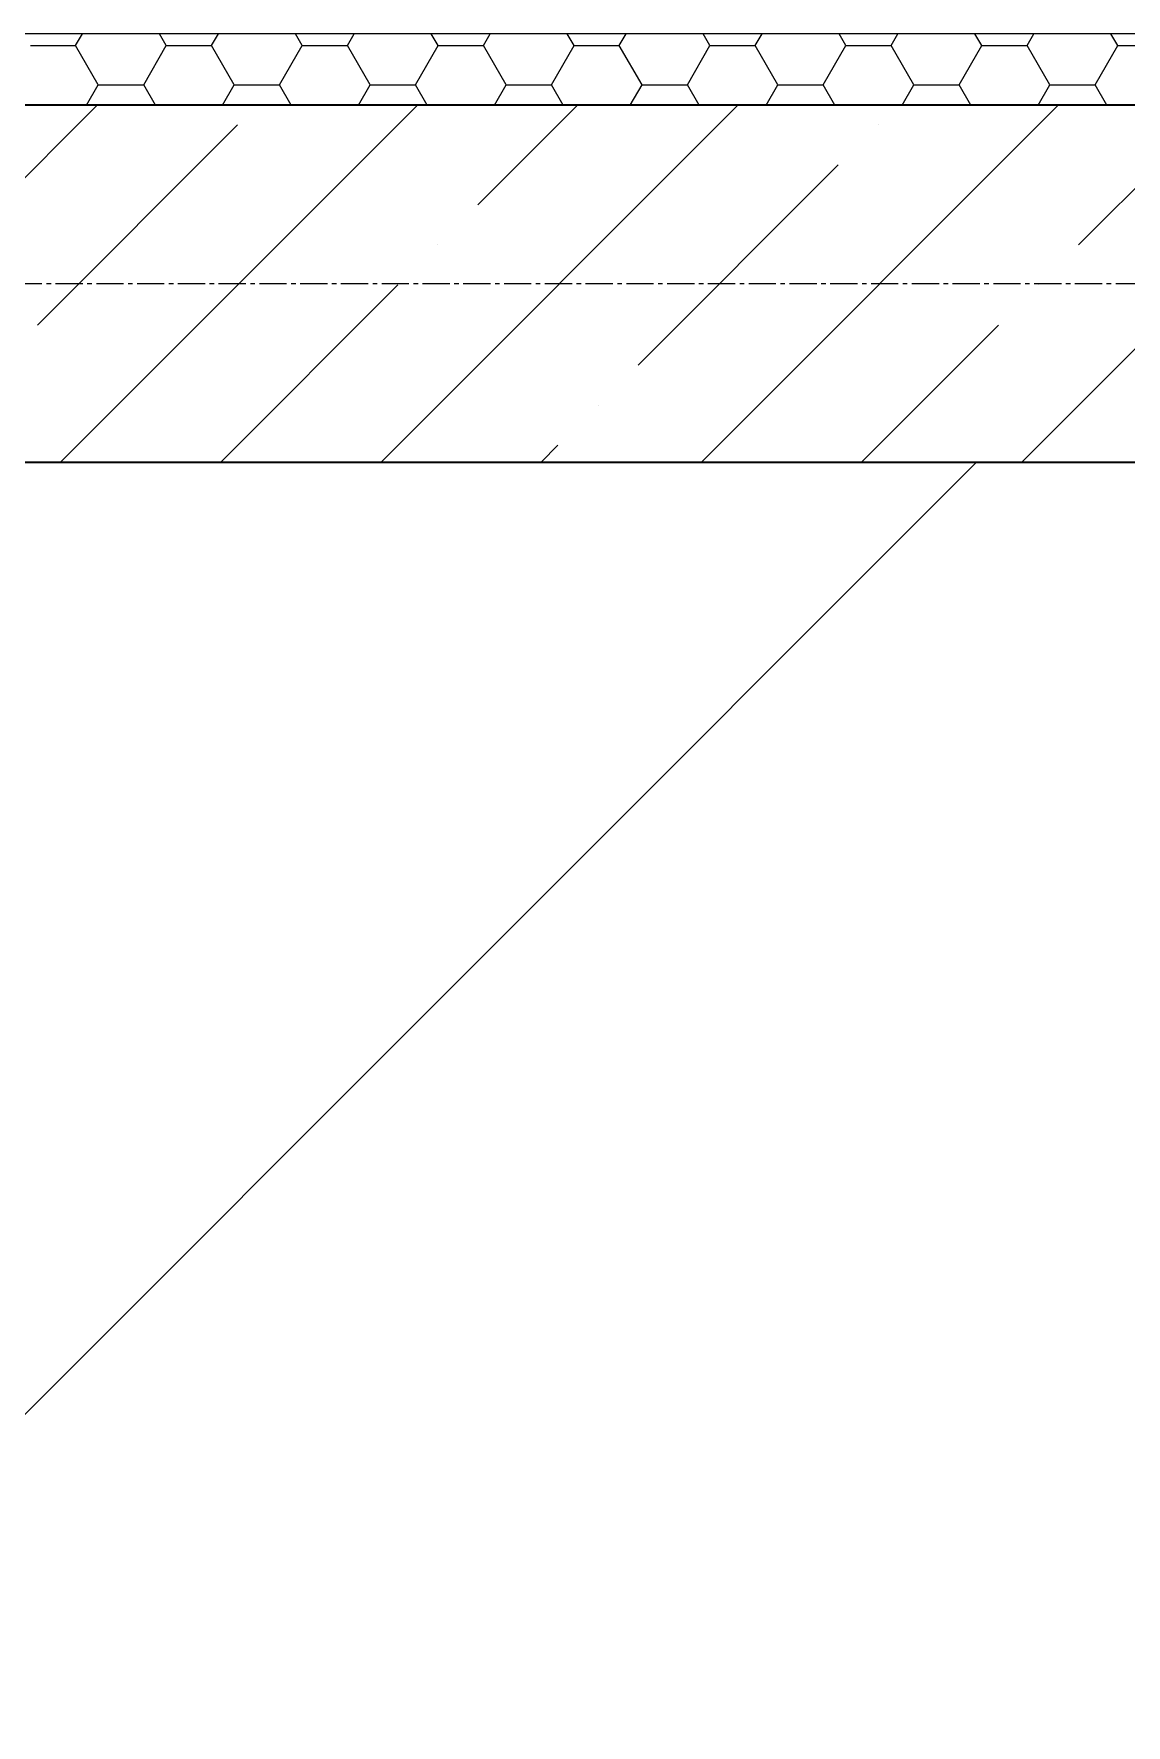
# Model space of a CAD drawing. Header units: millimetres. Extents: x 538266 to 1167394, y 114608 to 637157.
# Drawn here: x 829412 to 830178, y 185303 to 186488 of the extents above; entities that cross this region are included whole.
import ezdxf
from ezdxf.enums import TextEntityAlignment as Align

# ---------------------------------------------------------------- set-up
doc = ezdxf.new("R2010")
doc.units = ezdxf.units.MM
doc.linetypes.add('CENTER2', pattern=[28.575, 19.05, -3.175, 3.175, -3.175])
doc.layers.get('Defpoints').update_dxf_attribs({"color": 140})
for name, color, linetype, lineweight in [('АР_Стены ЖБ', 7, 'Continuous', 35), ('АР_Стены_дефшов', 4, 'Continuous', 0), ('АР_Штриховка', 8, 'Continuous', 0)]:
    doc.layers.add(name, color=color, linetype=linetype, lineweight=lineweight)
doc.layers.add('РД_Оси_100', color=7, linetype='Continuous', lineweight=0, true_color=0x525252)
doc.layers.add('ФВ-5', color=7, linetype='Continuous')
doc.styles.add('style1', font='ARIALN.TTF')

# ---------------------------------------------------------------- blocks, each defined once
blk = doc.blocks.new('2_этаж')
at = {"layer": 'АР_Стены ЖБ', "color": 18, "linetype": 'Continuous', "lineweight": 35, "true_color": 0x000000}
for p, q in [((685648.6, 186438.2), (672773.6, 186438.2)), ((672773.6, 186188.2), (685898.6, 186188.2))]:
    blk.add_line(p, q, dxfattribs=at)
at = {"layer": 'АР_Стены_дефшов', "color": 18, "linetype": 'Continuous', "lineweight": 0, "true_color": 0x000000}
for p, q in [((685598.6, 186488.2), (672973.6, 186488.2)), ((672973.6, 186438.2), (685648.6, 186438.2))]:
    blk.add_line(p, q, dxfattribs=at)
at = {"layer": 'АР_Штриховка', "color": 18, "linetype": 'Continuous', "lineweight": 0, "true_color": 0x000000}
for p, q in [((673045.3, 186480), (673077, 186480)), ((673077, 186480), (673081.8, 186488.2)), ((673092.9, 186452.5), (673077, 186480)), ((673124.7, 186452.5), (673140.5, 186480)), ((673140.5, 186480), (673135.7, 186488.2)), ((673140.5, 186480), (673172.3, 186480)), ((673172.3, 186480), (673177.1, 186488.2)), ((673188.2, 186452.5), (673172.3, 186480)), ((673219.9, 186452.5), (673235.8, 186480)), ((673235.8, 186480), (673231, 186488.2)), ((673235.8, 186480), (673267.5, 186480)), ((673267.5, 186480), (673272.3, 186488.2)), ((673283.4, 186452.5), (673267.5, 186480)), ((673315.2, 186452.5), (673331, 186480)), ((673331, 186480), (673326.2, 186488.2)), ((673331, 186480), (673362.8, 186480)), ((673362.8, 186480), (673367.6, 186488.2)), ((673378.7, 186452.5), (673362.8, 186480)), ((673410.4, 186452.5), (673426.3, 186480)), ((673426.3, 186480), (673421.5, 186488.2)), ((673426.3, 186480), (673458, 186480)), ((673458, 186480), (673462.8, 186488.2)), ((673473.9, 186452.5), (673458, 186480)), ((673505.7, 186452.5), (673521.5, 186480)), ((673521.5, 186480), (673516.7, 186488.2)), ((673521.5, 186480), (673553.3, 186480)), ((673553.3, 186480), (673558.1, 186488.2)), ((673569.2, 186452.5), (673553.3, 186480)), ((673600.9, 186452.5), (673616.8, 186480)), ((673616.8, 186480), (673612, 186488.2)), ((673616.8, 186480), (673648.5, 186480)), ((673648.5, 186480), (673653.3, 186488.2)), ((673664.4, 186452.5), (673648.5, 186480)), ((673696.2, 186452.5), (673712, 186480)), ((673712, 186480), (673707.2, 186488.2)), ((673712, 186480), (673743.8, 186480)), ((673743.8, 186480), (673748.6, 186488.2)), ((673759.7, 186452.5), (673743.8, 186480)), ((673791.4, 186452.5), (673807.3, 186480)), ((673807.3, 186480), (673802.5, 186488.2)), ((673807.3, 186480), (673839, 186480)), ((673084.7, 186438.2), (673092.9, 186452.5)), ((673092.9, 186452.5), (673124.7, 186452.5)), ((673132.9, 186438.2), (673124.7, 186452.5)), ((673180, 186438.2), (673188.2, 186452.5)), ((673188.2, 186452.5), (673219.9, 186452.5)), ((673228.1, 186438.2), (673219.9, 186452.5)), ((673275.2, 186438.2), (673283.4, 186452.5)), ((673283.4, 186452.5), (673315.2, 186452.5)), ((673323.4, 186438.2), (673315.2, 186452.5)), ((673370.5, 186438.2), (673378.7, 186452.5)), ((673378.7, 186452.5), (673410.4, 186452.5)), ((673418.6, 186438.2), (673410.4, 186452.5)), ((673465.7, 186438.2), (673473.9, 186452.5)), ((673473.9, 186452.5), (673505.7, 186452.5)), ((673513.9, 186438.2), (673505.7, 186452.5)), ((673561, 186438.2), (673569.2, 186452.5)), ((673569.2, 186452.5), (673600.9, 186452.5)), ((673609.1, 186438.2), (673600.9, 186452.5)), ((673656.2, 186438.2), (673664.4, 186452.5)), ((673664.4, 186452.5), (673696.2, 186452.5)), ((673704.4, 186438.2), (673696.2, 186452.5)), ((673751.5, 186438.2), (673759.7, 186452.5)), ((673759.7, 186452.5), (673791.4, 186452.5)), ((673799.6, 186438.2), (673791.4, 186452.5))]:
    blk.add_line(p, q, dxfattribs=at)
at = {"layer": 'АР_Штриховка', "color": 18, "linetype": 'Continuous', "lineweight": 5, "true_color": 0x000000}
for p, q in [((672842, 186188.2), (673092, 186438.2)), ((673066.5, 186188.2), (673316.5, 186438.2)), ((673291, 186188.2), (673541, 186438.2)), ((673358.9, 186368.4), (673428.7, 186438.2)), ((673515.5, 186188.2), (673765.5, 186438.2)), ((673740, 186188.2), (673990, 186438.2)), ((673779.8, 186340.3), (673877.8, 186438.2)), ((673050.2, 186284.2), (673190.5, 186424.5)), ((673639.5, 186424.5), (673639.5, 186424.5)), ((673471.1, 186256.1), (673611.4, 186396.4)), ((673330.8, 186340.3), (673330.8, 186340.3)), ((673178.7, 186188.2), (673302.7, 186312.3)), ((673751.8, 186312.3), (673751.8, 186312.3)), ((673627.8, 186188.2), (673723.7, 186284.2)), ((673443.1, 186228.1), (673443.1, 186228.1)), ((673403.2, 186188.2), (673415, 186200))]:
    blk.add_line(p, q, dxfattribs=at)
at = {"layer": 'Defpoints', "color": 18, "true_color": 0x000000, "style": 'style1'}
for p in [(677970.6, 219836.4), (678101.2, 211681.4)]:
    blk.add_attdef('АР-ПОМЕЩЕНИЕ:НАИМЕНОВАНИЕ', text='', height=100, dxfattribs=at).set_placement(p, align=Align.MIDDLE)
blk = doc.blocks.new('СОШ_2200_АР_ОСИ_М100_28.05.24')
at = {"layer": 'РД_Оси_100', "color": 251, "linetype": 'CENTER2', "true_color": 0x636466}
blk.add_lwpolyline([(29555, 63900), (-5454.958, 63900), (-5954.958, 63750)], dxfattribs=at)

msp = doc.modelspace()

# ---------------------------------------------------------------- hatches: boundary and pattern name
at = {"layer": 'ФВ-5'}
h = msp.add_hatch(dxfattribs=at)
h.set_pattern_fill('ANSI31', color=3, scale=300)
h.paths.add_polyline_path([(836927.8, 185313.2), (836927.8, 185314.2), (836927.8, 185768.2), (836707.8, 185768.2), (836707.8, 186188.2), (829357.8, 186188.2), (829357.8, 185313.2), (829356.5, 182013.2), (829357.8, 182013.2), (829357.8, 181113.2), (829357.4, 180053.9, -0.256444), (829457.6, 179871.3, -0.284268), (829337.8, 179677.8), (829337.8, 179248.7, -0.284268), (829457.6, 179055.2, -0.284268), (829337.8, 178861.6), (829337.8, 177964.9, -0.284268), (829457.6, 177771.3, -0.255743), (829357.8, 177589.1), (829357.8, 177113.2), (832809.7, 177113.2, -0.594367), (833189.8, 177113.2), (834927.8, 177113.2), (834927.8, 177413.2), (835827.8, 177413.2), (835827.8, 177113.2), (835907.8, 177113.2), (835907.8, 177533.2), (836927.8, 177533.2), (836927.8, 177613.2), (836927.8, 181113.2), (836927.8, 182013.2), (836927.8, 182187.1, -0.260437), (836824.9, 182371.3, -0.260437), (836927.8, 182555.6)])
h.paths.add_polyline_path([(832635.7, 182246.9), (832085.7, 182246.9, -1), (832085.7, 182846.9), (832635.7, 182846.9, -1)], flags=16)
h.paths.add_polyline_path([(831759.1, 177835.7), (832772.3, 177835.7), (832772.3, 178295.2), (831759.1, 178295.2)], flags=24)
h.paths.add_polyline_path([(831489.4, 178262.2), (833042, 178262.2), (833042, 178459.8), (831489.4, 178459.8)], flags=24)
h.paths.add_polyline_path([(831574.9, 181966.7), (833127.6, 181966.7), (833127.6, 182164.3), (831574.9, 182164.3)], flags=24)
h.paths.add_polyline_path([(831769.6, 182278.8), (832951.7, 182278.8), (832951.7, 182814.9), (831769.6, 182814.9)], flags=24)
h.paths.add_polyline_path([(836449.7, 185729.8), (836739.4, 185729.8), (836739.4, 185955.3), (836449.7, 185955.3)], flags=24)

# ---------------------------------------------------------------- block references
msp.add_blockref('2_этаж', (156364.3, 0))
at = {"layer": 'РД_Оси_100'}
msp.add_blockref('СОШ_2200_АР_ОСИ_М100_28.05.24', (829237.8, 122413.2), dxfattribs=at)

doc.saveas('drawing.dxf')
